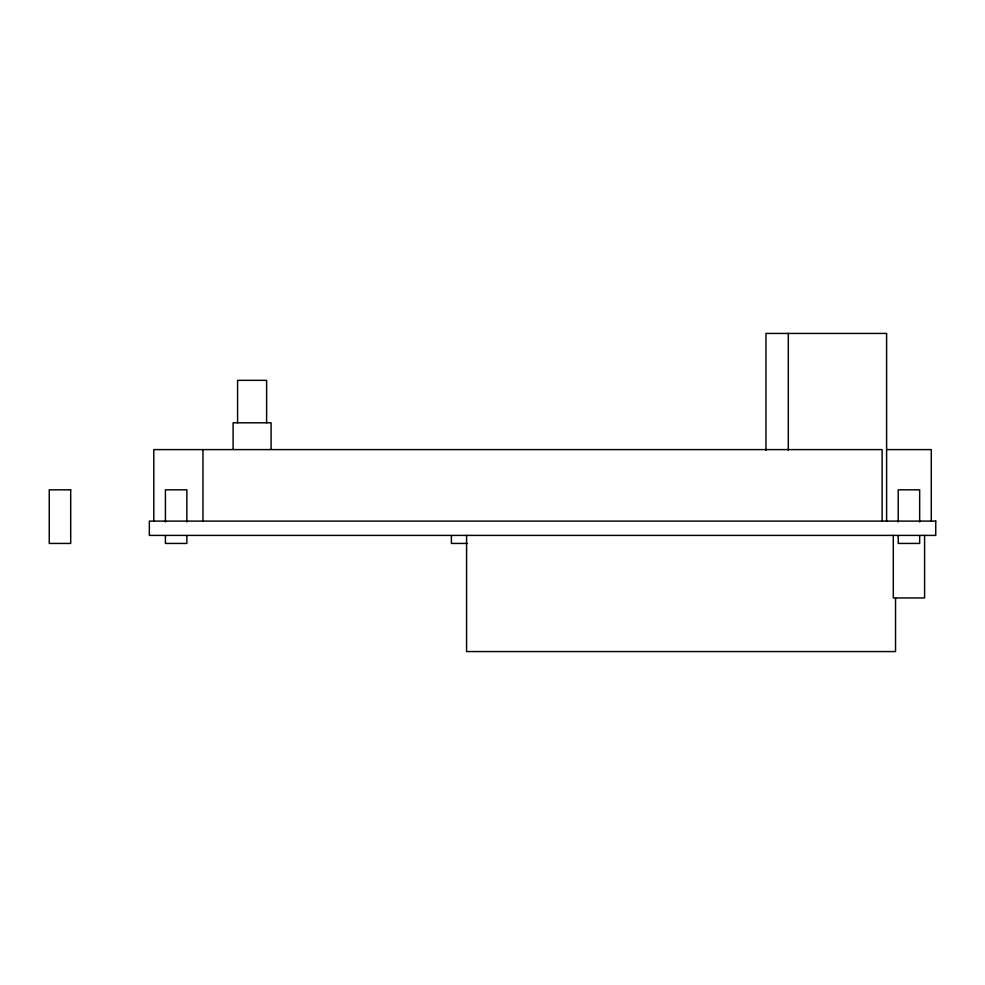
<?xml version="1.0" encoding="UTF-8"?>
<svg xmlns="http://www.w3.org/2000/svg" width="985" height="985" viewBox="0 0 985 985"><rect width="100%" height="100%" fill="white"/><g stroke="black" fill="none" stroke-linecap="round" stroke-linejoin="round"><path stroke-width="1.48" d="M886.734 449.603L931.281 449.603L931.281 521.102M467.481 543.437L451.389 543.437L451.389 535.778M924.583 535.397L924.583 597.957L893.296 597.957L893.296 535.397M919.67 521.988L919.67 489.816L898.221 489.816L898.221 521.988M919.67 535.778L919.67 543.437L898.221 543.437L898.221 535.778M895.537 598.067L895.537 651.565L466.582 651.565L466.582 535.397M886.599 521.102L886.599 333.435L765.961 333.435L765.961 450.342M882.129 521.102L882.129 449.603L153.808 449.603L153.808 521.102M788.295 333.435L788.295 450.342M271.097 448.901L271.097 422.799L233.113 422.799L233.113 448.901M266.627 422.799L266.627 380.345L237.582 380.345L237.582 422.799M202.959 449.603L202.959 521.102M186.867 521.988L186.867 489.816L165.418 489.816L165.418 521.988M186.867 535.778L186.867 543.437L165.418 543.437L165.418 535.778M70.698 489.816L49.25 489.816L49.25 543.437L70.698 543.437L70.698 489.816M935.75 521.102L149.338 521.102L149.338 535.397L935.75 535.397L935.75 521.102"/></g></svg>
